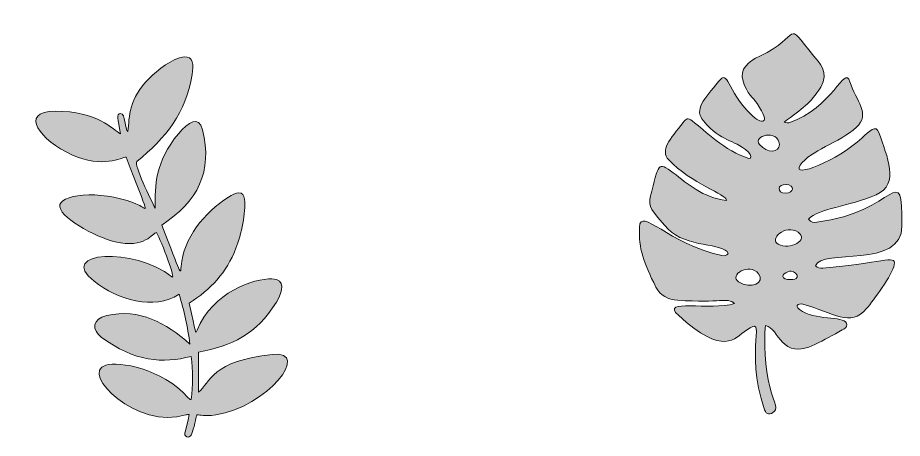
# Model space of a CAD drawing. Header units: millimetres. Extents: x 144 to 2414, y 783 to 2729.
# Drawn here: x 1262.2 to 1652.9, y 1376.2 to 1561.9 of the extents above; entities that cross this region are included whole.
import ezdxf

# ---------------------------------------------------------------- set-up
doc = ezdxf.new("R2010")
doc.units = ezdxf.units.MM
doc.header["$MEASUREMENT"] = 0
doc.layers.add('Слой 1', color=7, linetype='Continuous', lineweight=0)

msp = doc.modelspace()

# ---------------------------------------------------------------- hatches: boundary and pattern name
at = {"layer": 'Слой 1', "true_color": 0x000000, "transparency": 33554687}
h = msp.add_hatch(color=18, dxfattribs=at)
h.dxf.hatch_style = 2
edge = h.paths.add_edge_path()
edge.add_spline(control_points=[(1601.41, 1484.41), (1605.16, 1484.37), (1605.55, 1488.04), (1601.53, 1488.27), (1597.8, 1488.47), (1597.11, 1484.45), (1601.41, 1484.41)], knot_values=[0, 0, 0, 0, 1, 1, 1, 2, 2, 2, 2], degree=3, periodic=0)
edge = h.paths.add_edge_path()
edge.add_spline(control_points=[(1603.57, 1446.24), (1604.84, 1446.22), (1606.14, 1446.45), (1606.49, 1447.3), (1607.06, 1448.69), (1604.88, 1449.83), (1603.8, 1449.95), (1602.11, 1450.16), (1598.17, 1447.69), (1601.19, 1446.61), (1601.66, 1446.43), (1602.62, 1446.26), (1603.57, 1446.24)], knot_values=[0, 0, 0, 0, 1, 1, 1, 2, 2, 2, 3, 3, 3, 4, 4, 4, 4], degree=3, periodic=0)
edge = h.paths.add_edge_path()
edge.add_spline(control_points=[(1598.66, 1505.92), (1598.03, 1512.94), (1586.59, 1509.76), (1589.87, 1505.88), (1593.24, 1501.93), (1598.62, 1502.17), (1598.66, 1505.92)], knot_values=[0, 0, 0, 0, 1, 1, 1, 2, 2, 2, 2], degree=3, periodic=0)
edge = h.paths.add_edge_path()
edge.add_spline(control_points=[(1580.59, 1445.2), (1585.96, 1441.67), (1592.6, 1444.92), (1589.42, 1448.85), (1585.24, 1454.01), (1576.01, 1448.2), (1580.59, 1445.2)], knot_values=[0, 0, 0, 0, 1, 1, 1, 2, 2, 2, 2], degree=3, periodic=0)
edge = h.paths.add_edge_path()
edge.add_spline(control_points=[(1606.86, 1467.14), (1601.27, 1470.98), (1593.85, 1463.98), (1598.05, 1461.86), (1603.31, 1459.17), (1611.81, 1463.76), (1606.86, 1467.14)], knot_values=[0, 0, 0, 0, 1, 1, 1, 2, 2, 2, 2], degree=3, periodic=0)
edge = h.paths.add_edge_path()
edge.add_spline(control_points=[(1611.44, 1472.91), (1612.59, 1471.44), (1613.93, 1471.44), (1615.13, 1471.59), (1650.43, 1475.83), (1652.49, 1500.15), (1652.73, 1469.89), (1652.88, 1450.75), (1617.01, 1460.15), (1614.56, 1452.36), (1615.44, 1451.4), (1616.62, 1451.26), (1617.79, 1451.34), (1643.31, 1453.2), (1650.21, 1457.7), (1649.31, 1452.81), (1648.49, 1448.44), (1640.11, 1437.03), (1637.12, 1433.5), (1629.73, 1424.83), (1622.8, 1431.68), (1608.92, 1435.39), (1606.94, 1435.92), (1604.39, 1434.56), (1608.83, 1432.13), (1616.34, 1428.01), (1628.16, 1430.42), (1628.41, 1426.38), (1628.49, 1425.1), (1627.29, 1424.55), (1626.35, 1424.02), (1622.33, 1421.83), (1618.36, 1419.57), (1614.24, 1417.57), (1599.17, 1410.21), (1598.7, 1424.87), (1592.48, 1425.95), (1591.95, 1424.12), (1591.91, 1410.7), (1593.58, 1402.2), (1595.5, 1392.51), (1598.35, 1389.99), (1596.36, 1388.05), (1594.64, 1386.4), (1592.83, 1386.54), (1592.07, 1388.76), (1582.71, 1416.43), (1593.87, 1430.91), (1584.08, 1423.98), (1578.76, 1420.2), (1574.03, 1412.27), (1553.98, 1430.48), (1545.64, 1438.07), (1568.22, 1432.38), (1578.84, 1435.7), (1575.37, 1438.58), (1572.95, 1435.82), (1553.6, 1437.13), (1549.52, 1437.41), (1545.95, 1439.17), (1544.09, 1442.9), (1538.63, 1453.91), (1536.37, 1459.68), (1536.8, 1469.45), (1537.18, 1478.6), (1549.72, 1461.82), (1573.19, 1456.91), (1574.13, 1456.7), (1575.25, 1456.66), (1576.05, 1457.76), (1574.07, 1462.72), (1557.39, 1460.07), (1549.36, 1468.69), (1541.97, 1476.62), (1540.53, 1478.64), (1541.59, 1482.7), (1545.46, 1497.4), (1544.63, 1498.67), (1551.76, 1493.34), (1558.06, 1488.65), (1564.65, 1482.43), (1575.19, 1481.19), (1575.64, 1483.9), (1559.43, 1488.67), (1549.78, 1499.07), (1545.69, 1503.5), (1550.38, 1508.17), (1556.1, 1515.67), (1557.45, 1517.45), (1558.29, 1517.67), (1560.06, 1516.36), (1565.77, 1512.16), (1574.48, 1502.83), (1585.14, 1499.79), (1586.34, 1499.44), (1586.34, 1501.28), (1584.9, 1502.54), (1577.72, 1508.9), (1573.46, 1506.43), (1565.1, 1516.32), (1560.69, 1521.54), (1565.34, 1525.64), (1571.78, 1533.78), (1576.29, 1539.47), (1575.01, 1529.88), (1586.1, 1519.14), (1590.54, 1514.84), (1595.34, 1514.26), (1588.75, 1524.01), (1587.24, 1526.23), (1584.3, 1528.33), (1582.55, 1533.92), (1580.86, 1539.32), (1584.88, 1542.5), (1589.95, 1544.89), (1609.02, 1553.82), (1600.19, 1561.9), (1613.87, 1544.85), (1615.75, 1542.5), (1620.9, 1537.69), (1616.87, 1531.27), (1612.26, 1523.93), (1608.77, 1521.91), (1600.78, 1515.77), (1601.8, 1515.57), (1602.33, 1515.3), (1602.72, 1515.43), (1622.13, 1521.85), (1627.29, 1541.32), (1629.73, 1533.59), (1632.38, 1525.15), (1639.13, 1519.48), (1632.63, 1513.53), (1625, 1506.56), (1612.2, 1503.33), (1607.75, 1496.71), (1603.68, 1490.63), (1624.6, 1498.81), (1634.97, 1508.72), (1638.36, 1511.96), (1641.32, 1514.69), (1642.5, 1511.27), (1646.25, 1500.4), (1651.84, 1488.39), (1641.38, 1483.72), (1629.12, 1478.28), (1615.81, 1477.83), (1611.44, 1472.91)], knot_values=[0, 0, 0, 0, 1, 1, 1, 2, 2, 2, 3, 3, 3, 4, 4, 4, 5, 5, 5, 6, 6, 6, 7, 7, 7, 8, 8, 8, 9, 9, 9, 10, 10, 10, 11, 11, 11, 12, 12, 12, 13, 13, 13, 14, 14, 14, 15, 15, 15, 16, 16, 16, 17, 17, 17, 18, 18, 18, 19, 19, 19, 20, 20, 20, 21, 21, 21, 22, 22, 22, 23, 23, 23, 24, 24, 24, 25, 25, 25, 26, 26, 26, 27, 27, 27, 28, 28, 28, 29, 29, 29, 30, 30, 30, 31, 31, 31, 32, 32, 32, 33, 33, 33, 34, 34, 34, 35, 35, 35, 36, 36, 36, 37, 37, 37, 38, 38, 38, 39, 39, 39, 40, 40, 40, 41, 41, 41, 42, 42, 42, 43, 43, 43, 44, 44, 44, 45, 45, 45, 46, 46, 46, 47, 47, 47, 48, 48, 48, 49, 49, 49, 49], degree=3, periodic=0)
h = msp.add_hatch(color=18, dxfattribs=at)
h.dxf.hatch_style = 2
edge = h.paths.add_edge_path()
edge.add_spline(control_points=[(1342.15, 1414.23), (1342.15, 1408.28), (1342.15, 1402.65), (1342.15, 1396.53), (1347.1, 1400.91), (1348.19, 1410.4), (1374.79, 1413.25), (1392.21, 1415.13), (1372.39, 1389.9), (1349.71, 1386.54), (1339.19, 1384.99), (1342.27, 1389.84), (1340.11, 1381.46), (1339.21, 1377.98), (1338.56, 1376.18), (1336.87, 1376.85), (1334.81, 1377.67), (1337.11, 1379.91), (1337.95, 1386.7), (1337.36, 1386.64), (1336.91, 1386.68), (1336.54, 1386.54), (1315.23, 1379.53), (1289.36, 1404.93), (1301.17, 1408.46), (1307.08, 1410.23), (1325.8, 1407.03), (1337.44, 1394.27), (1338.54, 1393.06), (1338.42, 1393.31), (1338.87, 1393.37), (1339.64, 1399.65), (1339.6, 1405.93), (1338.87, 1412.37), (1326.33, 1409.09), (1313.97, 1409.89), (1299.09, 1420.9), (1294.93, 1423.98), (1295.17, 1428.97), (1301.55, 1430.38), (1316.15, 1433.6), (1327.51, 1427.32), (1338.3, 1417.7), (1337.3, 1425.53), (1335.71, 1432.62), (1333.52, 1439.76), (1322.39, 1432.58), (1306.38, 1437.33), (1295.97, 1445.51), (1279.08, 1458.74), (1313.91, 1460.88), (1330.3, 1447.42), (1332.44, 1445.67), (1325.9, 1462.9), (1323.51, 1467.04), (1321.92, 1466.88), (1318.29, 1459.86), (1305.3, 1462.94), (1296.54, 1465.02), (1279.65, 1474.16), (1280.92, 1479.36), (1282.18, 1484.51), (1301.74, 1485.78), (1316.17, 1478.93), (1319.66, 1477.28), (1320.62, 1472.91), (1310.12, 1500.36), (1308.16, 1500.36), (1299.86, 1495.14), (1286.1, 1501.4), (1272.44, 1507.62), (1262.24, 1520.42), (1278.9, 1520.59), (1297.27, 1520.77), (1304.49, 1512.39), (1307.57, 1510.68), (1306.49, 1517.51), (1305.65, 1519.32), (1307.63, 1519.59), (1310.06, 1519.91), (1309.32, 1512.41), (1310.95, 1511.59), (1311.46, 1518.34), (1311.5, 1526.27), (1320.23, 1535.04), (1324.02, 1538.85), (1330.49, 1544.03), (1335.77, 1544.58), (1339.93, 1545.01), (1339.95, 1540.91), (1339.27, 1536.8), (1336.52, 1519.81), (1327.77, 1508.84), (1314.79, 1498.34), (1313.44, 1497.26), (1321.17, 1481.19), (1322.92, 1477.77), (1322.92, 1487.88), (1322.84, 1498.07), (1333.22, 1510.68), (1337.5, 1515.87), (1342.25, 1518.93), (1343.88, 1512.41), (1348.45, 1494.08), (1341.78, 1480.54), (1325.86, 1470.36), (1334.5, 1448.24), (1334.07, 1448.08), (1334.38, 1451.97), (1335.42, 1464.86), (1344.62, 1475.67), (1355.32, 1482.7), (1358.6, 1484.86), (1362.03, 1485.68), (1362.46, 1481.76), (1363.09, 1475.95), (1360.89, 1466.04), (1358.62, 1460.13), (1354.47, 1449.26), (1347.49, 1441.96), (1337.97, 1435.8), (1340.93, 1422.34), (1340.7, 1422.06), (1341.44, 1423.87), (1348.29, 1440.74), (1366.62, 1446.87), (1374.53, 1446.57), (1380.5, 1446.32), (1379.57, 1441.43), (1376.47, 1436.33), (1367.6, 1421.81), (1356.91, 1417.12), (1342.15, 1414.23)], knot_values=[0, 0, 0, 0, 1, 1, 1, 2, 2, 2, 3, 3, 3, 4, 4, 4, 5, 5, 5, 6, 6, 6, 7, 7, 7, 8, 8, 8, 9, 9, 9, 10, 10, 10, 11, 11, 11, 12, 12, 12, 13, 13, 13, 14, 14, 14, 15, 15, 15, 16, 16, 16, 17, 17, 17, 18, 18, 18, 19, 19, 19, 20, 20, 20, 21, 21, 21, 22, 22, 22, 23, 23, 23, 24, 24, 24, 25, 25, 25, 26, 26, 26, 27, 27, 27, 28, 28, 28, 29, 29, 29, 30, 30, 30, 31, 31, 31, 32, 32, 32, 33, 33, 33, 34, 34, 34, 35, 35, 35, 36, 36, 36, 37, 37, 37, 38, 38, 38, 39, 39, 39, 40, 40, 40, 41, 41, 41, 42, 42, 42, 43, 43, 43, 44, 44, 44, 44], degree=3, periodic=0)

# ---------------------------------------------------------------- linework, layer by layer
at = {"layer": 'Слой 1'}
for points, knots in [([(1611.44, 1472.91), (1612.59, 1471.44), (1613.93, 1471.44), (1615.13, 1471.59), (1650.43, 1475.83), (1652.49, 1500.15), (1652.73, 1469.89), (1652.88, 1450.75), (1617.01, 1460.15), (1614.56, 1452.36), (1615.44, 1451.4), (1616.62, 1451.26), (1617.79, 1451.34), (1643.31, 1453.2), (1650.21, 1457.7), (1649.31, 1452.81), (1648.49, 1448.44), (1640.11, 1437.03), (1637.12, 1433.5), (1629.73, 1424.83), (1622.8, 1431.68), (1608.92, 1435.39), (1606.94, 1435.92), (1604.39, 1434.56), (1608.83, 1432.13), (1616.34, 1428.01), (1628.16, 1430.42), (1628.41, 1426.38), (1628.49, 1425.1), (1627.29, 1424.55), (1626.35, 1424.02), (1622.33, 1421.83), (1618.36, 1419.57), (1614.24, 1417.57), (1599.17, 1410.21), (1598.7, 1424.87), (1592.48, 1425.95), (1591.95, 1424.12), (1591.91, 1410.7), (1593.58, 1402.2), (1595.5, 1392.51), (1598.35, 1389.99), (1596.36, 1388.05), (1594.64, 1386.4), (1592.83, 1386.54), (1592.07, 1388.76), (1582.71, 1416.43), (1593.87, 1430.91), (1584.08, 1423.98), (1578.76, 1420.2), (1574.03, 1412.27), (1553.98, 1430.48), (1545.64, 1438.07), (1568.22, 1432.38), (1578.84, 1435.7), (1575.37, 1438.58), (1572.95, 1435.82), (1553.6, 1437.13), (1549.52, 1437.41), (1545.95, 1439.17), (1544.09, 1442.9), (1538.63, 1453.91), (1536.37, 1459.68), (1536.8, 1469.45), (1537.18, 1478.6), (1549.72, 1461.82), (1573.19, 1456.91), (1574.13, 1456.7), (1575.25, 1456.66), (1576.05, 1457.76), (1574.07, 1462.72), (1557.39, 1460.07), (1549.36, 1468.69), (1541.97, 1476.62), (1540.53, 1478.64), (1541.59, 1482.7), (1545.46, 1497.4), (1544.63, 1498.67), (1551.76, 1493.34), (1558.06, 1488.65), (1564.65, 1482.43), (1575.19, 1481.19), (1575.64, 1483.9), (1559.43, 1488.67), (1549.78, 1499.07), (1545.69, 1503.5), (1550.38, 1508.17), (1556.1, 1515.67), (1557.45, 1517.45), (1558.29, 1517.67), (1560.06, 1516.36), (1565.77, 1512.16), (1574.48, 1502.83), (1585.14, 1499.79), (1586.34, 1499.44), (1586.34, 1501.28), (1584.9, 1502.54), (1577.72, 1508.9), (1573.46, 1506.43), (1565.1, 1516.32), (1560.69, 1521.54), (1565.34, 1525.64), (1571.78, 1533.78), (1576.29, 1539.47), (1575.01, 1529.88), (1586.1, 1519.14), (1590.54, 1514.84), (1595.34, 1514.26), (1588.75, 1524.01), (1587.24, 1526.23), (1584.3, 1528.33), (1582.55, 1533.92), (1580.86, 1539.32), (1584.88, 1542.5), (1589.95, 1544.89), (1609.02, 1553.82), (1600.19, 1561.9), (1613.87, 1544.85), (1615.75, 1542.5), (1620.9, 1537.69), (1616.87, 1531.27), (1612.26, 1523.93), (1608.77, 1521.91), (1600.78, 1515.77), (1601.8, 1515.57), (1602.33, 1515.3), (1602.72, 1515.43), (1622.13, 1521.85), (1627.29, 1541.32), (1629.73, 1533.59), (1632.38, 1525.15), (1639.13, 1519.48), (1632.63, 1513.53), (1625, 1506.56), (1612.2, 1503.33), (1607.75, 1496.71), (1603.68, 1490.63), (1624.6, 1498.81), (1634.97, 1508.72), (1638.36, 1511.96), (1641.32, 1514.69), (1642.5, 1511.27), (1646.25, 1500.4), (1651.84, 1488.39), (1641.38, 1483.72), (1629.12, 1478.28), (1615.81, 1477.83), (1611.44, 1472.91)], [0, 0, 0, 0, 1, 1, 1, 2, 2, 2, 3, 3, 3, 4, 4, 4, 5, 5, 5, 6, 6, 6, 7, 7, 7, 8, 8, 8, 9, 9, 9, 10, 10, 10, 11, 11, 11, 12, 12, 12, 13, 13, 13, 14, 14, 14, 15, 15, 15, 16, 16, 16, 17, 17, 17, 18, 18, 18, 19, 19, 19, 20, 20, 20, 21, 21, 21, 22, 22, 22, 23, 23, 23, 24, 24, 24, 25, 25, 25, 26, 26, 26, 27, 27, 27, 28, 28, 28, 29, 29, 29, 30, 30, 30, 31, 31, 31, 32, 32, 32, 33, 33, 33, 34, 34, 34, 35, 35, 35, 36, 36, 36, 37, 37, 37, 38, 38, 38, 39, 39, 39, 40, 40, 40, 41, 41, 41, 42, 42, 42, 43, 43, 43, 44, 44, 44, 45, 45, 45, 46, 46, 46, 47, 47, 47, 48, 48, 48, 49, 49, 49, 49]), ([(1342.15, 1414.23), (1342.15, 1408.28), (1342.15, 1402.65), (1342.15, 1396.53), (1347.1, 1400.91), (1348.19, 1410.4), (1374.79, 1413.25), (1392.21, 1415.13), (1372.39, 1389.9), (1349.71, 1386.54), (1339.19, 1384.99), (1342.27, 1389.84), (1340.11, 1381.46), (1339.21, 1377.98), (1338.56, 1376.18), (1336.87, 1376.85), (1334.81, 1377.67), (1337.11, 1379.91), (1337.95, 1386.7), (1337.36, 1386.64), (1336.91, 1386.68), (1336.54, 1386.54), (1315.23, 1379.53), (1289.36, 1404.93), (1301.17, 1408.46), (1307.08, 1410.23), (1325.8, 1407.03), (1337.44, 1394.27), (1338.54, 1393.06), (1338.42, 1393.31), (1338.87, 1393.37), (1339.64, 1399.65), (1339.6, 1405.93), (1338.87, 1412.37), (1326.33, 1409.09), (1313.97, 1409.89), (1299.09, 1420.9), (1294.93, 1423.98), (1295.17, 1428.97), (1301.55, 1430.38), (1316.15, 1433.6), (1327.51, 1427.32), (1338.3, 1417.7), (1337.3, 1425.53), (1335.71, 1432.62), (1333.52, 1439.76), (1322.39, 1432.58), (1306.38, 1437.33), (1295.97, 1445.51), (1279.08, 1458.74), (1313.91, 1460.88), (1330.3, 1447.42), (1332.44, 1445.67), (1325.9, 1462.9), (1323.51, 1467.04), (1321.92, 1466.88), (1318.29, 1459.86), (1305.3, 1462.94), (1296.54, 1465.02), (1279.65, 1474.16), (1280.92, 1479.36), (1282.18, 1484.51), (1301.74, 1485.78), (1316.17, 1478.93), (1319.66, 1477.28), (1320.62, 1472.91), (1310.12, 1500.36), (1308.16, 1500.36), (1299.86, 1495.14), (1286.1, 1501.4), (1272.44, 1507.62), (1262.24, 1520.42), (1278.9, 1520.59), (1297.27, 1520.77), (1304.49, 1512.39), (1307.57, 1510.68), (1306.49, 1517.51), (1305.65, 1519.32), (1307.63, 1519.59), (1310.06, 1519.91), (1309.32, 1512.41), (1310.95, 1511.59), (1311.46, 1518.34), (1311.5, 1526.27), (1320.23, 1535.04), (1324.02, 1538.85), (1330.49, 1544.03), (1335.77, 1544.58), (1339.93, 1545.01), (1339.95, 1540.91), (1339.27, 1536.8), (1336.52, 1519.81), (1327.77, 1508.84), (1314.79, 1498.34), (1313.44, 1497.26), (1321.17, 1481.19), (1322.92, 1477.77), (1322.92, 1487.88), (1322.84, 1498.07), (1333.22, 1510.68), (1337.5, 1515.87), (1342.25, 1518.93), (1343.88, 1512.41), (1348.45, 1494.08), (1341.78, 1480.54), (1325.86, 1470.36), (1334.5, 1448.24), (1334.07, 1448.08), (1334.38, 1451.97), (1335.42, 1464.86), (1344.62, 1475.67), (1355.32, 1482.7), (1358.6, 1484.86), (1362.03, 1485.68), (1362.46, 1481.76), (1363.09, 1475.95), (1360.89, 1466.04), (1358.62, 1460.13), (1354.47, 1449.26), (1347.49, 1441.96), (1337.97, 1435.8), (1340.93, 1422.34), (1340.7, 1422.06), (1341.44, 1423.87), (1348.29, 1440.74), (1366.62, 1446.87), (1374.53, 1446.57), (1380.5, 1446.32), (1379.57, 1441.43), (1376.47, 1436.33), (1367.6, 1421.81), (1356.91, 1417.12), (1342.15, 1414.23)], [0, 0, 0, 0, 1, 1, 1, 2, 2, 2, 3, 3, 3, 4, 4, 4, 5, 5, 5, 6, 6, 6, 7, 7, 7, 8, 8, 8, 9, 9, 9, 10, 10, 10, 11, 11, 11, 12, 12, 12, 13, 13, 13, 14, 14, 14, 15, 15, 15, 16, 16, 16, 17, 17, 17, 18, 18, 18, 19, 19, 19, 20, 20, 20, 21, 21, 21, 22, 22, 22, 23, 23, 23, 24, 24, 24, 25, 25, 25, 26, 26, 26, 27, 27, 27, 28, 28, 28, 29, 29, 29, 30, 30, 30, 31, 31, 31, 32, 32, 32, 33, 33, 33, 34, 34, 34, 35, 35, 35, 36, 36, 36, 37, 37, 37, 38, 38, 38, 39, 39, 39, 40, 40, 40, 41, 41, 41, 42, 42, 42, 43, 43, 43, 44, 44, 44, 44]), ([(1598.66, 1505.92), (1598.03, 1512.94), (1586.59, 1509.76), (1589.87, 1505.88), (1593.24, 1501.93), (1598.62, 1502.17), (1598.66, 1505.92)], [0, 0, 0, 0, 1, 1, 1, 2, 2, 2, 2]), ([(1601.41, 1484.41), (1605.16, 1484.37), (1605.55, 1488.04), (1601.53, 1488.27), (1597.8, 1488.47), (1597.11, 1484.45), (1601.41, 1484.41)], [0, 0, 0, 0, 1, 1, 1, 2, 2, 2, 2]), ([(1606.86, 1467.14), (1601.27, 1470.98), (1593.85, 1463.98), (1598.05, 1461.86), (1603.31, 1459.17), (1611.81, 1463.76), (1606.86, 1467.14)], [0, 0, 0, 0, 1, 1, 1, 2, 2, 2, 2]), ([(1580.59, 1445.2), (1585.96, 1441.67), (1592.6, 1444.92), (1589.42, 1448.85), (1585.24, 1454.01), (1576.01, 1448.2), (1580.59, 1445.2)], [0, 0, 0, 0, 1, 1, 1, 2, 2, 2, 2]), ([(1603.57, 1446.24), (1604.84, 1446.22), (1606.14, 1446.45), (1606.49, 1447.3), (1607.06, 1448.69), (1604.88, 1449.83), (1603.8, 1449.95), (1602.11, 1450.16), (1598.17, 1447.69), (1601.19, 1446.61), (1601.66, 1446.43), (1602.62, 1446.26), (1603.57, 1446.24)], [0, 0, 0, 0, 1, 1, 1, 2, 2, 2, 3, 3, 3, 4, 4, 4, 4])]:
    msp.add_open_spline(points, degree=3, knots=knots, dxfattribs=at)

doc.saveas('drawing.dxf')
